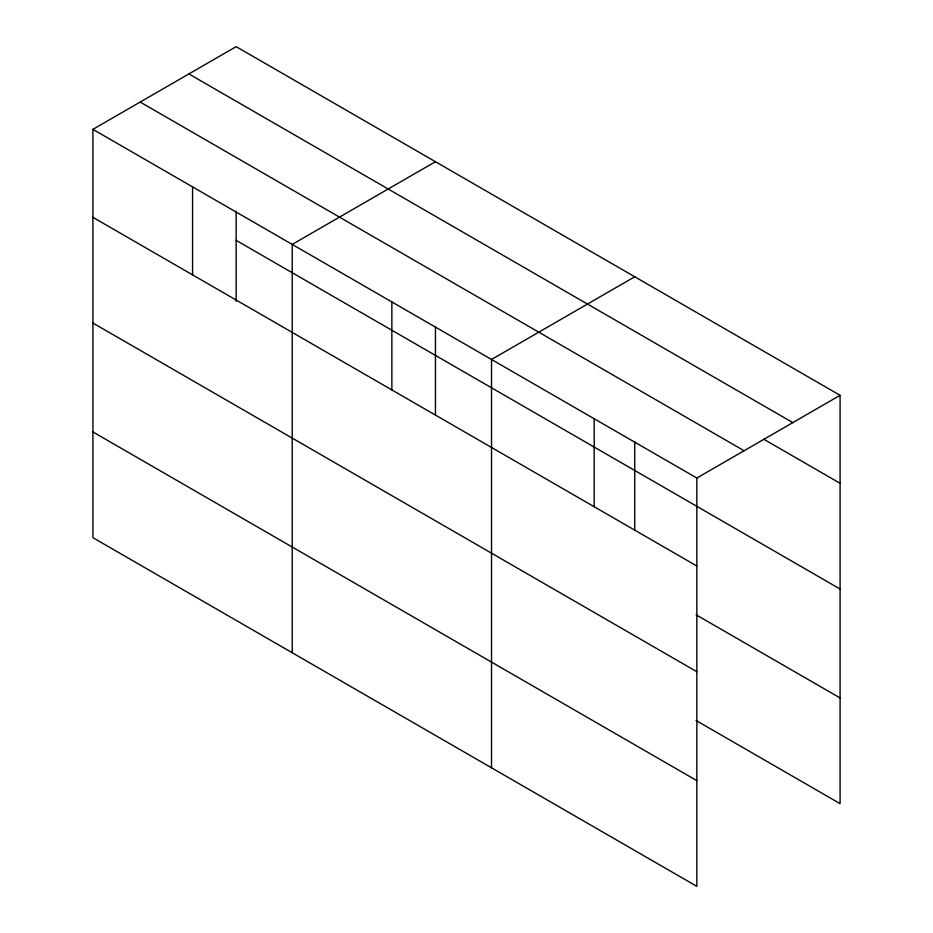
<?xml version="1.0" encoding="UTF-8"?>
<svg xmlns="http://www.w3.org/2000/svg" width="933" height="933" viewBox="0 0 933 933"><rect width="100%" height="100%" fill="white"/><g stroke="black" fill="none" stroke-linecap="round" stroke-linejoin="round"><path stroke-width="1.4" d="M435.454 326.445L435.454 414.952M634.743 441.507L634.743 530.014M92.915 129.349L696.846 478.023L696.846 886.35L92.915 537.676L92.915 129.349L236.154 46.65L840.085 395.324L840.085 803.651L696.1 720.521M435.454 161.712L292.216 244.411L292.216 652.738M634.743 276.774L491.516 359.473L491.516 767.801M696.846 478.023L840.085 395.324M188.886 73.94L792.817 422.614M763.707 439.21L840.085 483.306M140.183 102.059L744.114 450.732M236.154 240.352L840.085 589.026M92.915 217.331L696.846 566.004M696.1 614.812L840.085 697.942M92.915 323.04L696.846 671.713M92.915 431.956L696.846 780.641M594.181 418.742L594.181 506.724M391.86 301.942L391.86 389.924M236.154 211.383L236.154 301.336M192.571 186.88L192.571 274.862"/></g></svg>
